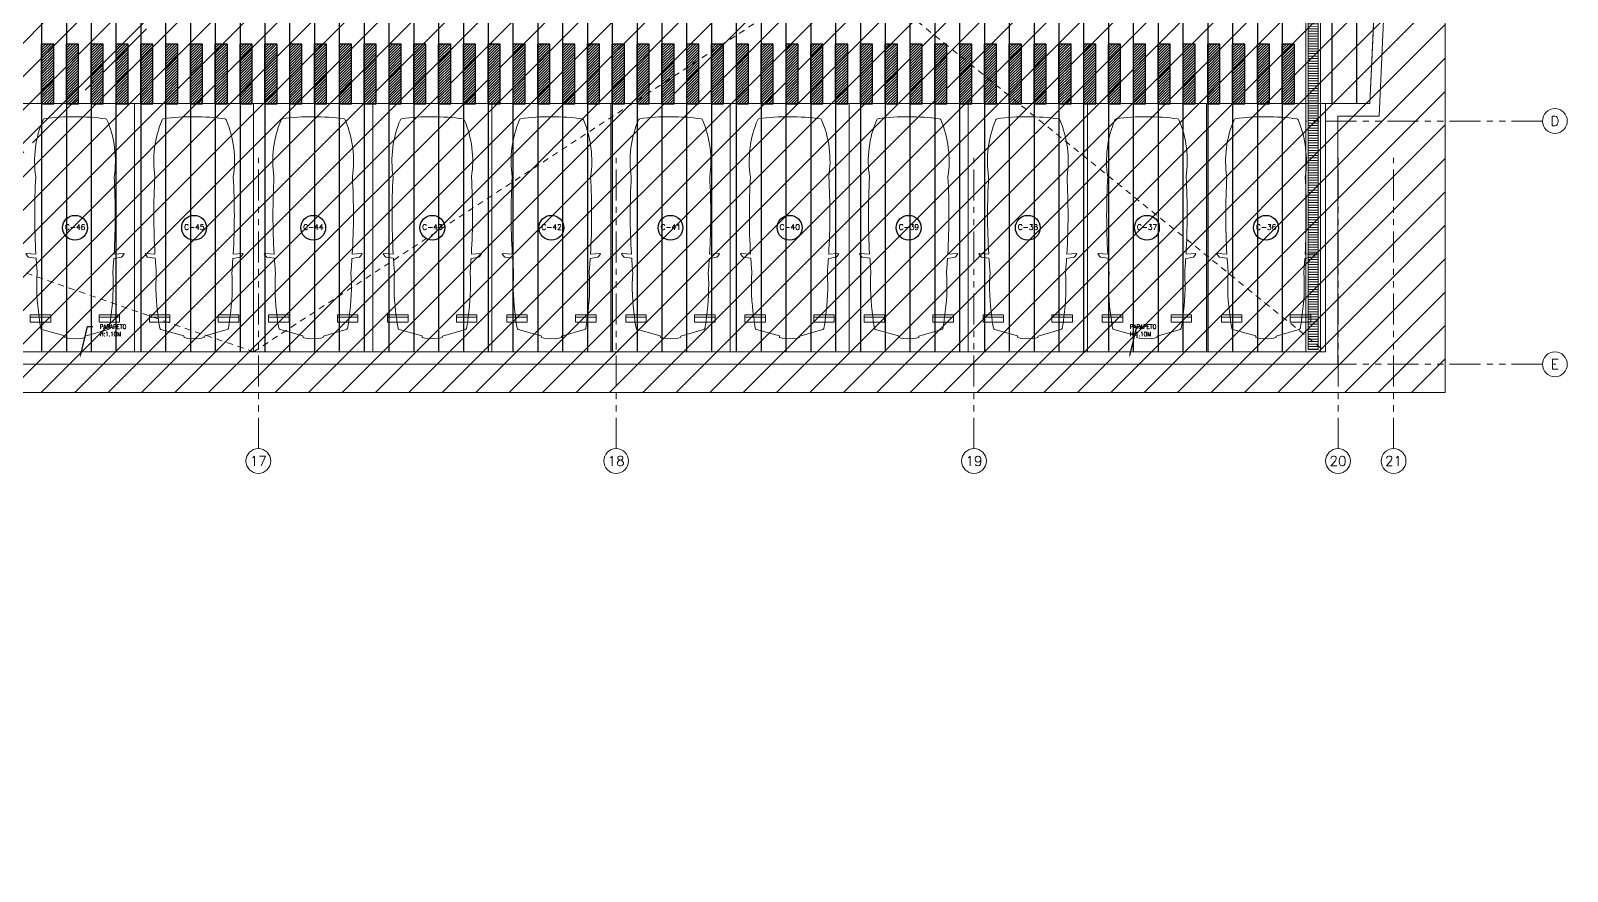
# Model space of a CAD drawing. Header units: millimetres. Extents: x 226317 to 226469, y 8188100 to 8188260.
# Drawn here: x 226437.62 to 226468.58, y 8188101.45 to 8188118.38 of the extents above; entities that cross this region are included whole.
import ezdxf
from ezdxf import colors
from ezdxf.entities.mleader import LeaderData, LeaderLine
from ezdxf.enums import TextEntityAlignment as Align
from ezdxf.math import Vec2, Vec3

# ---------------------------------------------------------------- set-up
doc = ezdxf.new("R2010")
doc.units = ezdxf.units.MM
for name, pattern in [('CENTER', [2, 1.25, -0.25, 0.25, -0.25]), ('HIDDEN2', [0.1875, 0.125, -0.0625]), ('PHANTOM', [2.5, 1.25, -0.25, 0.25, -0.25, 0.25, -0.25]), ('PHANTOM2', [1.25, 0.625, -0.125, 0.125, -0.125, 0.125, -0.125])]:
    doc.linetypes.add(name, pattern=pattern)
for name, color, linetype in [('A-COTAS INT', 8, 'Continuous'), ('A-EJES', 8, 'PHANTOM'), ('A-HATCH', 8, 'Continuous'), ('A-LINEAS', 8, 'Continuous'), ('A-MOBILIARIO', 8, 'Continuous'), ('A-MURO BAJO', 8, 'Continuous'), ('A-NUMERO ESTAC', 8, 'Continuous'), ('A-PROYECCIONES', 8, 'HIDDEN2'), ('A-TEXTO-INDICACIONES', 8, 'Continuous'), ('A_50_CortesElev', 8, 'CENTER'), ('CIRCULACION PEATONAL', 8, 'Continuous'), ('DLP_MURO BAJO', 8, 'Continuous')]:
    doc.layers.add(name, color=color, linetype=linetype)
doc.layers.add('A-ETAPAS', color=8, linetype='Continuous', lineweight=35, plot=False)
doc.styles.add('ROMANS', font='ROMANS.shx', dxfattribs={"oblique": 10})
doc.styles.add('TXT_COTAS', font='romans.shx', dxfattribs={"width": 0.8})

# ---------------------------------------------------------------- blocks, each defined once
blk = doc.blocks.new('*U60')
at = {"color": 8, "lineweight": 0, "ltscale": 0.5}
for p, q in [((0.3, 4.302), (0.713, 4.302)), ((2.1, 4.302), (1.687, 4.302))]:
    blk.add_line(p, q, dxfattribs=at)
for points in [[(0, 0), (2.4, 0), (2.4, 5), (0, 5)], [(0.3, 4.405), (0.3, 4.255), (0.713, 4.255), (0.713, 4.405)], [(1.687, 4.405), (1.687, 4.255), (2.1, 4.255), (2.1, 4.405)]]:
    blk.add_lwpolyline(points, close=True, dxfattribs=at)
blk.add_lwpolyline([(1.988, 3.029), (2.175, 3.018), (2.189, 3.033), (2.136, 3.092), (1.982, 3.115, 0.005253), (1.961, 3.403, 0.053235), (1.923, 4.298), (1.91, 4.424), (1.891, 4.525), (1.886, 4.535, 0.218656), (1.867, 4.551), (1.406, 4.68), (1.402, 4.708, 0.091554), (1.2, 4.734, 0.09162), (0.998, 4.709), (0.994, 4.682), (0.533, 4.552, 0.218656), (0.514, 4.536), (0.509, 4.527), (0.49, 4.425), (0.477, 4.3, 0.053235), (0.439, 3.404, 0.005253), (0.418, 3.116), (0.264, 3.093), (0.211, 3.034), (0.225, 3.019), (0.412, 3.03, 0.028265), (0.41, 1.476, 0.139924), (0.555, 0.325, 0.272148), (0.579, 0.306, 0.035353), (1.2, 0.266, 0.045639), (1.819, 0.305, 0.272148), (1.843, 0.324, 0.139889), (1.99, 1.475, 0.028265)], format="xyb", close=True, dxfattribs=at)
blk = doc.blocks.new('*U25')
at = {"layer": 'CIRCULACION PEATONAL'}
h = blk.add_hatch(dxfattribs=at)
h.set_pattern_fill('ANSI31', color=256, scale=0.3)
h.set_pattern_definition([(45, (-1.249632, 0), (-0.0265165, 0.0265165), [])])
h.paths.add_polyline_path([(-0.953, 0.228), (-1.203, 0.228), (-1.203, -0.972), (-0.953, -0.972)])
h = blk.add_hatch(dxfattribs=at)
h.set_pattern_fill('ANSI31', color=256, scale=0.3)
h.set_pattern_definition([(45, (-0.749632, 0), (-0.0265165, 0.0265165), [])])
h.paths.add_polyline_path([(-0.453, 0.228), (-0.703, 0.228), (-0.703, -0.972), (-0.453, -0.972)])
h = blk.add_hatch(dxfattribs=at)
h.set_pattern_fill('ANSI31', color=256, scale=0.3)
h.set_pattern_definition([(45, (-0.249632, 0), (-0.0265165, 0.0265165), [])])
h.paths.add_polyline_path([(0.047, 0.228), (-0.203, 0.228), (-0.203, -0.972), (0.047, -0.972)])
h = blk.add_hatch(dxfattribs=at)
h.set_pattern_fill('ANSI31', color=256, scale=0.3)
h.set_pattern_definition([(45, (0.250368, 0), (-0.0265165, 0.0265165), [])])
h.paths.add_polyline_path([(0.547, 0.228), (0.297, 0.228), (0.297, -0.972), (0.547, -0.972)])
h = blk.add_hatch(dxfattribs=at)
h.set_pattern_fill('ANSI31', color=256, scale=0.3)
h.set_pattern_definition([(45, (0.750368, 0), (-0.0265165, 0.0265165), [])])
h.paths.add_polyline_path([(1.047, 0.228), (0.797, 0.228), (0.797, -0.972), (1.047, -0.972)])
h = blk.add_hatch(dxfattribs=at)
h.set_pattern_fill('ANSI31', color=256, scale=0.3)
h.set_pattern_definition([(45, (1.250368, 0), (-0.0265165, 0.0265165), [])])
h.paths.add_polyline_path([(1.547, 0.228), (1.297, 0.228), (1.297, -0.972), (1.547, -0.972)])
h = blk.add_hatch(dxfattribs=at)
h.set_pattern_fill('ANSI31', color=256, scale=0.3)
h.set_pattern_definition([(45, (1.750368, 0), (-0.0265165, 0.0265165), [])])
h.paths.add_polyline_path([(2.047, 0.228), (1.797, 0.228), (1.797, -0.972), (2.047, -0.972)])
h = blk.add_hatch(dxfattribs=at)
h.set_pattern_fill('ANSI31', color=256, scale=0.3)
h.set_pattern_definition([(45, (2.250368, 0), (-0.0265165, 0.0265165), [])])
h.paths.add_polyline_path([(2.547, 0.228), (2.297, 0.228), (2.297, -0.972), (2.547, -0.972)])
h = blk.add_hatch(dxfattribs=at)
h.set_pattern_fill('ANSI31', color=256, scale=0.3)
h.set_pattern_definition([(45, (2.750368, 0), (-0.0265165, 0.0265165), [])])
h.paths.add_polyline_path([(3.047, 0.228), (2.797, 0.228), (2.797, -0.972), (3.047, -0.972)])
h = blk.add_hatch(dxfattribs=at)
h.set_pattern_fill('ANSI31', color=256, scale=0.3)
h.set_pattern_definition([(45, (3.250368, 0), (-0.0265165, 0.0265165), [])])
h.paths.add_polyline_path([(3.547, 0.228), (3.297, 0.228), (3.297, -0.972), (3.547, -0.972)])
h = blk.add_hatch(dxfattribs=at)
h.set_pattern_fill('ANSI31', color=256, scale=0.3)
h.set_pattern_definition([(45, (3.750368, 0), (-0.0265165, 0.0265165), [])])
h.paths.add_polyline_path([(4.047, 0.228), (3.797, 0.228), (3.797, -0.972), (4.047, -0.972)])
h = blk.add_hatch(dxfattribs=at)
h.set_pattern_fill('ANSI31', color=256, scale=0.3)
h.set_pattern_definition([(45, (4.250368, 0), (-0.0265165, 0.0265165), [])])
h.paths.add_polyline_path([(4.547, 0.228), (4.297, 0.228), (4.297, -0.972), (4.547, -0.972)])
h = blk.add_hatch(dxfattribs=at)
h.set_pattern_fill('ANSI31', color=256, scale=0.3)
h.set_pattern_definition([(45, (4.750368, 0), (-0.0265165, 0.0265165), [])])
h.paths.add_polyline_path([(5.047, 0.228), (4.797, 0.228), (4.797, -0.972), (5.047, -0.972)])
h = blk.add_hatch(dxfattribs=at)
h.set_pattern_fill('ANSI31', color=256, scale=0.3)
h.set_pattern_definition([(45, (5.250368, 0), (-0.0265165, 0.0265165), [])])
h.paths.add_polyline_path([(5.547, 0.228), (5.297, 0.228), (5.297, -0.972), (5.547, -0.972)])
h = blk.add_hatch(dxfattribs=at)
h.set_pattern_fill('ANSI31', color=256, scale=0.3)
h.set_pattern_definition([(45, (5.750368, 0), (-0.0265165, 0.0265165), [])])
h.paths.add_polyline_path([(6.047, 0.228), (5.797, 0.228), (5.797, -0.972), (6.047, -0.972)])
h = blk.add_hatch(dxfattribs=at)
h.set_pattern_fill('ANSI31', color=256, scale=0.3)
h.set_pattern_definition([(45, (6.250368, 0), (-0.0265165, 0.0265165), [])])
h.paths.add_polyline_path([(6.547, 0.228), (6.297, 0.228), (6.297, -0.972), (6.547, -0.972)])
h = blk.add_hatch(dxfattribs=at)
h.set_pattern_fill('ANSI31', color=256, scale=0.3)
h.set_pattern_definition([(45, (6.750368, 0), (-0.0265165, 0.0265165), [])])
h.paths.add_polyline_path([(7.047, 0.228), (6.797, 0.228), (6.797, -0.972), (7.047, -0.972)])
h = blk.add_hatch(dxfattribs=at)
h.set_pattern_fill('ANSI31', color=256, scale=0.3)
h.set_pattern_definition([(45, (7.250368, 0), (-0.0265165, 0.0265165), [])])
h.paths.add_polyline_path([(7.547, 0.228), (7.297, 0.228), (7.297, -0.972), (7.547, -0.972)])
h = blk.add_hatch(dxfattribs=at)
h.set_pattern_fill('ANSI31', color=256, scale=0.3)
h.set_pattern_definition([(45, (7.750368, 0), (-0.0265165, 0.0265165), [])])
h.paths.add_polyline_path([(8.047, 0.228), (7.797, 0.228), (7.797, -0.972), (8.047, -0.972)])
h = blk.add_hatch(dxfattribs=at)
h.set_pattern_fill('ANSI31', color=256, scale=0.3)
h.set_pattern_definition([(45, (8.250368, 0), (-0.0265165, 0.0265165), [])])
h.paths.add_polyline_path([(8.547, 0.228), (8.297, 0.228), (8.297, -0.972), (8.547, -0.972)])
h = blk.add_hatch(dxfattribs=at)
h.set_pattern_fill('ANSI31', color=256, scale=0.3)
h.set_pattern_definition([(45, (8.750368, 0), (-0.0265165, 0.0265165), [])])
h.paths.add_polyline_path([(9.047, 0.228), (8.797, 0.228), (8.797, -0.972), (9.047, -0.972)])
h = blk.add_hatch(dxfattribs=at)
h.set_pattern_fill('ANSI31', color=256, scale=0.3)
h.set_pattern_definition([(45, (9.250368, 0), (-0.0265165, 0.0265165), [])])
h.paths.add_polyline_path([(9.547, 0.228), (9.297, 0.228), (9.297, -0.972), (9.547, -0.972)])
h = blk.add_hatch(dxfattribs=at)
h.set_pattern_fill('ANSI31', color=256, scale=0.3)
h.set_pattern_definition([(45, (9.750368, 0), (-0.0265165, 0.0265165), [])])
h.paths.add_polyline_path([(10.047, 0.228), (9.797, 0.228), (9.797, -0.972), (10.047, -0.972)])
h = blk.add_hatch(dxfattribs=at)
h.set_pattern_fill('ANSI31', color=256, scale=0.3)
h.set_pattern_definition([(45, (10.250368, 0), (-0.0265165, 0.0265165), [])])
h.paths.add_polyline_path([(10.547, 0.228), (10.297, 0.228), (10.297, -0.972), (10.547, -0.972)])
h = blk.add_hatch(dxfattribs=at)
h.set_pattern_fill('ANSI31', color=256, scale=0.3)
h.set_pattern_definition([(45, (10.750368, 0), (-0.0265165, 0.0265165), [])])
h.paths.add_polyline_path([(11.047, 0.228), (10.797, 0.228), (10.797, -0.972), (11.047, -0.972)])
h = blk.add_hatch(dxfattribs=at)
h.set_pattern_fill('ANSI31', color=256, scale=0.3)
h.set_pattern_definition([(45, (11.250368, 0), (-0.0265165, 0.0265165), [])])
h.paths.add_polyline_path([(11.547, 0.228), (11.297, 0.228), (11.297, -0.972), (11.547, -0.972)])
h = blk.add_hatch(dxfattribs=at)
h.set_pattern_fill('ANSI31', color=256, scale=0.3)
h.set_pattern_definition([(45, (11.750368, 0), (-0.0265165, 0.0265165), [])])
h.paths.add_polyline_path([(12.047, 0.228), (11.797, 0.228), (11.797, -0.972), (12.047, -0.972)])
h = blk.add_hatch(dxfattribs=at)
h.set_pattern_fill('ANSI31', color=256, scale=0.3)
h.set_pattern_definition([(45, (12.250368, 0), (-0.0265165, 0.0265165), [])])
h.paths.add_polyline_path([(12.547, 0.228), (12.297, 0.228), (12.297, -0.972), (12.547, -0.972)])
h = blk.add_hatch(dxfattribs=at)
h.set_pattern_fill('ANSI31', color=256, scale=0.3)
h.set_pattern_definition([(45, (12.750368, 0), (-0.0265165, 0.0265165), [])])
h.paths.add_polyline_path([(13.047, 0.228), (12.797, 0.228), (12.797, -0.972), (13.047, -0.972)])
h = blk.add_hatch(dxfattribs=at)
h.set_pattern_fill('ANSI31', color=256, scale=0.3)
h.set_pattern_definition([(45, (13.250368, 0), (-0.0265165, 0.0265165), [])])
h.paths.add_polyline_path([(13.547, 0.228), (13.297, 0.228), (13.297, -0.972), (13.547, -0.972)])
h = blk.add_hatch(dxfattribs=at)
h.set_pattern_fill('ANSI31', color=256, scale=0.3)
h.set_pattern_definition([(45, (13.750368, 0), (-0.0265165, 0.0265165), [])])
h.paths.add_polyline_path([(14.047, 0.228), (13.797, 0.228), (13.797, -0.972), (14.047, -0.972)])
h = blk.add_hatch(dxfattribs=at)
h.set_pattern_fill('ANSI31', color=256, scale=0.3)
h.set_pattern_definition([(45, (14.250368, 0), (-0.0265165, 0.0265165), [])])
h.paths.add_polyline_path([(14.547, 0.228), (14.297, 0.228), (14.297, -0.972), (14.547, -0.972)])
h = blk.add_hatch(dxfattribs=at)
h.set_pattern_fill('ANSI31', color=256, scale=0.3)
h.set_pattern_definition([(45, (14.750368, 0), (-0.0265165, 0.0265165), [])])
h.paths.add_polyline_path([(15.047, 0.228), (14.797, 0.228), (14.797, -0.972), (15.047, -0.972)])
h = blk.add_hatch(dxfattribs=at)
h.set_pattern_fill('ANSI31', color=256, scale=0.3)
h.set_pattern_definition([(45, (15.250368, 0), (-0.0265165, 0.0265165), [])])
h.paths.add_polyline_path([(15.547, 0.228), (15.297, 0.228), (15.297, -0.972), (15.547, -0.972)])
h = blk.add_hatch(dxfattribs=at)
h.set_pattern_fill('ANSI31', color=256, scale=0.3)
h.set_pattern_definition([(45, (15.750368, 0), (-0.0265165, 0.0265165), [])])
h.paths.add_polyline_path([(16.047, 0.228), (15.797, 0.228), (15.797, -0.972), (16.047, -0.972)])
h = blk.add_hatch(dxfattribs=at)
h.set_pattern_fill('ANSI31', color=256, scale=0.3)
h.set_pattern_definition([(45, (16.250368, 0), (-0.0265165, 0.0265165), [])])
h.paths.add_polyline_path([(16.547, 0.228), (16.297, 0.228), (16.297, -0.972), (16.547, -0.972)])
h = blk.add_hatch(dxfattribs=at)
h.set_pattern_fill('ANSI31', color=256, scale=0.3)
h.set_pattern_definition([(45, (16.750368, 0), (-0.0265165, 0.0265165), [])])
h.paths.add_polyline_path([(17.047, 0.228), (16.797, 0.228), (16.797, -0.972), (17.047, -0.972)])
h = blk.add_hatch(dxfattribs=at)
h.set_pattern_fill('ANSI31', color=256, scale=0.3)
h.set_pattern_definition([(45, (17.250368, 0), (-0.0265165, 0.0265165), [])])
h.paths.add_polyline_path([(17.547, 0.228), (17.297, 0.228), (17.297, -0.972), (17.547, -0.972)])
h = blk.add_hatch(dxfattribs=at)
h.set_pattern_fill('ANSI31', color=256, scale=0.3)
h.set_pattern_definition([(45, (17.750368, 0), (-0.0265165, 0.0265165), [])])
h.paths.add_polyline_path([(18.047, 0.228), (17.797, 0.228), (17.797, -0.972), (18.047, -0.972)])
h = blk.add_hatch(dxfattribs=at)
h.set_pattern_fill('ANSI31', color=256, scale=0.3)
h.set_pattern_definition([(45, (18.250368, 0), (-0.0265165, 0.0265165), [])])
h.paths.add_polyline_path([(18.547, 0.228), (18.297, 0.228), (18.297, -0.972), (18.547, -0.972)])
h = blk.add_hatch(dxfattribs=at)
h.set_pattern_fill('ANSI31', color=256, scale=0.3)
h.set_pattern_definition([(45, (18.750368, 0), (-0.0265165, 0.0265165), [])])
h.paths.add_polyline_path([(19.047, 0.228), (18.797, 0.228), (18.797, -0.972), (19.047, -0.972)])
h = blk.add_hatch(dxfattribs=at)
h.set_pattern_fill('ANSI31', color=256, scale=0.3)
h.set_pattern_definition([(45, (19.250368, 0), (-0.0265165, 0.0265165), [])])
h.paths.add_polyline_path([(19.547, 0.228), (19.297, 0.228), (19.297, -0.972), (19.547, -0.972)])
h = blk.add_hatch(dxfattribs=at)
h.set_pattern_fill('ANSI31', color=256, scale=0.3)
h.set_pattern_definition([(45, (19.750368, 0), (-0.0265165, 0.0265165), [])])
h.paths.add_polyline_path([(20.047, 0.228), (19.797, 0.228), (19.797, -0.972), (20.047, -0.972)])
h = blk.add_hatch(dxfattribs=at)
h.set_pattern_fill('ANSI31', color=256, scale=0.3)
h.set_pattern_definition([(45, (20.250368, 0), (-0.0265165, 0.0265165), [])])
h.paths.add_polyline_path([(20.547, 0.228), (20.297, 0.228), (20.297, -0.972), (20.547, -0.972)])
h = blk.add_hatch(dxfattribs=at)
h.set_pattern_fill('ANSI31', color=256, scale=0.3)
h.set_pattern_definition([(45, (20.750368, 0), (-0.0265165, 0.0265165), [])])
h.paths.add_polyline_path([(21.047, 0.228), (20.797, 0.228), (20.797, -0.972), (21.047, -0.972)])
h = blk.add_hatch(dxfattribs=at)
h.set_pattern_fill('ANSI31', color=256, scale=0.3)
h.set_pattern_definition([(45, (21.250368, 0), (-0.0265165, 0.0265165), [])])
h.paths.add_polyline_path([(21.547, 0.228), (21.297, 0.228), (21.297, -0.972), (21.547, -0.972)])
h = blk.add_hatch(dxfattribs=at)
h.set_pattern_fill('ANSI31', color=256, scale=0.3)
h.set_pattern_definition([(45, (21.750368, 0), (-0.0265165, 0.0265165), [])])
h.paths.add_polyline_path([(22.047, 0.228), (21.797, 0.228), (21.797, -0.972), (22.047, -0.972)])
h = blk.add_hatch(dxfattribs=at)
h.set_pattern_fill('ANSI31', color=256, scale=0.3)
h.set_pattern_definition([(45, (22.250368, 0), (-0.0265165, 0.0265165), [])])
h.paths.add_polyline_path([(22.547, 0.228), (22.297, 0.228), (22.297, -0.972), (22.547, -0.972)])
h = blk.add_hatch(dxfattribs=at)
h.set_pattern_fill('ANSI31', color=256, scale=0.3)
h.set_pattern_definition([(45, (22.750368, 0), (-0.0265165, 0.0265165), [])])
h.paths.add_polyline_path([(23.047, 0.228), (22.797, 0.228), (22.797, -0.972), (23.047, -0.972)])
h = blk.add_hatch(dxfattribs=at)
h.set_pattern_fill('ANSI31', color=256, scale=0.3)
h.set_pattern_definition([(45, (23.250368, 0), (-0.0265165, 0.0265165), [])])
h.paths.add_polyline_path([(23.547, 0.228), (23.297, 0.228), (23.297, -0.972), (23.547, -0.972)])
h = blk.add_hatch(dxfattribs=at)
h.set_pattern_fill('ANSI31', color=256, scale=0.3)
h.set_pattern_definition([(45, (23.750368, 0), (-0.0265165, 0.0265165), [])])
h.paths.add_polyline_path([(24.047, 0.228), (23.797, 0.228), (23.797, -0.972), (24.047, -0.972)])
for points in [[(-1.203, -0.972), (-0.953, -0.972), (-0.953, 0.228), (-1.203, 0.228)], [(-0.703, -0.972), (-0.453, -0.972), (-0.453, 0.228), (-0.703, 0.228)], [(-0.203, -0.972), (0.047, -0.972), (0.047, 0.228), (-0.203, 0.228)], [(0.297, -0.972), (0.547, -0.972), (0.547, 0.228), (0.297, 0.228)], [(0.797, -0.972), (1.047, -0.972), (1.047, 0.228), (0.797, 0.228)], [(1.297, -0.972), (1.547, -0.972), (1.547, 0.228), (1.297, 0.228)], [(1.797, -0.972), (2.047, -0.972), (2.047, 0.228), (1.797, 0.228)], [(2.297, -0.972), (2.547, -0.972), (2.547, 0.228), (2.297, 0.228)], [(2.797, -0.972), (3.047, -0.972), (3.047, 0.228), (2.797, 0.228)], [(3.297, -0.972), (3.547, -0.972), (3.547, 0.228), (3.297, 0.228)], [(3.797, -0.972), (4.047, -0.972), (4.047, 0.228), (3.797, 0.228)], [(4.297, -0.972), (4.547, -0.972), (4.547, 0.228), (4.297, 0.228)], [(4.797, -0.972), (5.047, -0.972), (5.047, 0.228), (4.797, 0.228)], [(5.297, -0.972), (5.547, -0.972), (5.547, 0.228), (5.297, 0.228)], [(5.797, -0.972), (6.047, -0.972), (6.047, 0.228), (5.797, 0.228)], [(6.297, -0.972), (6.547, -0.972), (6.547, 0.228), (6.297, 0.228)], [(6.797, -0.972), (7.047, -0.972), (7.047, 0.228), (6.797, 0.228)], [(7.297, -0.972), (7.547, -0.972), (7.547, 0.228), (7.297, 0.228)], [(7.797, -0.972), (8.047, -0.972), (8.047, 0.228), (7.797, 0.228)], [(8.297, -0.972), (8.547, -0.972), (8.547, 0.228), (8.297, 0.228)], [(8.797, -0.972), (9.047, -0.972), (9.047, 0.228), (8.797, 0.228)], [(9.297, -0.972), (9.547, -0.972), (9.547, 0.228), (9.297, 0.228)], [(9.797, -0.972), (10.047, -0.972), (10.047, 0.228), (9.797, 0.228)], [(10.297, -0.972), (10.547, -0.972), (10.547, 0.228), (10.297, 0.228)], [(10.797, -0.972), (11.047, -0.972), (11.047, 0.228), (10.797, 0.228)], [(11.297, -0.972), (11.547, -0.972), (11.547, 0.228), (11.297, 0.228)], [(11.797, -0.972), (12.047, -0.972), (12.047, 0.228), (11.797, 0.228)], [(12.297, -0.972), (12.547, -0.972), (12.547, 0.228), (12.297, 0.228)], [(12.797, -0.972), (13.047, -0.972), (13.047, 0.228), (12.797, 0.228)], [(13.297, -0.972), (13.547, -0.972), (13.547, 0.228), (13.297, 0.228)], [(13.797, -0.972), (14.047, -0.972), (14.047, 0.228), (13.797, 0.228)], [(14.297, -0.972), (14.547, -0.972), (14.547, 0.228), (14.297, 0.228)], [(14.797, -0.972), (15.047, -0.972), (15.047, 0.228), (14.797, 0.228)], [(15.297, -0.972), (15.547, -0.972), (15.547, 0.228), (15.297, 0.228)], [(15.797, -0.972), (16.047, -0.972), (16.047, 0.228), (15.797, 0.228)], [(16.297, -0.972), (16.547, -0.972), (16.547, 0.228), (16.297, 0.228)], [(16.797, -0.972), (17.047, -0.972), (17.047, 0.228), (16.797, 0.228)], [(17.297, -0.972), (17.547, -0.972), (17.547, 0.228), (17.297, 0.228)], [(17.797, -0.972), (18.047, -0.972), (18.047, 0.228), (17.797, 0.228)], [(18.297, -0.972), (18.547, -0.972), (18.547, 0.228), (18.297, 0.228)], [(18.797, -0.972), (19.047, -0.972), (19.047, 0.228), (18.797, 0.228)], [(19.297, -0.972), (19.547, -0.972), (19.547, 0.228), (19.297, 0.228)], [(19.797, -0.972), (20.047, -0.972), (20.047, 0.228), (19.797, 0.228)], [(20.297, -0.972), (20.547, -0.972), (20.547, 0.228), (20.297, 0.228)], [(20.797, -0.972), (21.047, -0.972), (21.047, 0.228), (20.797, 0.228)], [(21.297, -0.972), (21.547, -0.972), (21.547, 0.228), (21.297, 0.228)], [(21.797, -0.972), (22.047, -0.972), (22.047, 0.228), (21.797, 0.228)], [(22.297, -0.972), (22.547, -0.972), (22.547, 0.228), (22.297, 0.228)], [(22.797, -0.972), (23.047, -0.972), (23.047, 0.228), (22.797, 0.228)], [(23.297, -0.972), (23.547, -0.972), (23.547, 0.228), (23.297, 0.228)], [(23.797, -0.972), (24.047, -0.972), (24.047, 0.228), (23.797, 0.228)]]:
    blk.add_lwpolyline(points, close=True, dxfattribs=at)
blk = doc.blocks.new('EJES 1P')
at = {"layer": 'A-EJES', "color": 8, "linetype": 'PHANTOM2', "lineweight": 0}
for points in [[(121.013, -11.55), (116.257, -11.55)], [(95.134, -18.151), (95.134, -12.292)], [(102.344, -18.151), (102.344, -12.292)], [(109.554, -18.151), (109.554, -12.292)], [(116.89, -18.151), (116.89, -12.292)], [(118.01, -18.151), (118.01, -12.292)], [(121.013, -16.45), (116.257, -16.45)]]:
    blk.add_lwpolyline(points, dxfattribs=at)
at = {"layer": 'A-EJES', "color": 8, "linetype": 'Continuous', "lineweight": 0}
for centre in [(121.26, -11.55), (121.26, -16.45), (95.134, -18.398), (102.344, -18.398), (109.554, -18.398), (116.89, -18.398), (118.01, -18.398)]:
    blk.add_circle(centre, 0.25, dxfattribs=at)
at = {"layer": 'A-EJES', "color": 8, "linetype": 'Continuous', "lineweight": 0, "style": 'ROMANS'}
for s, p in [('D', (121.26, -11.55)), ('E', (121.26, -16.45)), ('17', (95.134, -18.398)), ('18', (102.344, -18.398)), ('19', (109.554, -18.398)), ('20', (116.89, -18.398)), ('21', (118.01, -18.398))]:
    blk.add_text(s, height=0.2, dxfattribs=at).set_placement(p, align=Align.MIDDLE_CENTER)
blk = doc.blocks.new('EJE')
at = {"linetype": 'Continuous'}
blk.add_circle((0, 0), 0.5, dxfattribs=at)
at = {"layer": 'A-TEXTO-INDICACIONES', "style": 'ROMANS'}
blk.add_attdef('EJE', text='', height=0.22, rotation=0, dxfattribs=at).set_placement((0.007, 0.028), align=Align.MIDDLE_CENTER)
blk = doc.blocks.new('numeración')
at = {"layer": 'A-NUMERO ESTAC', "color": 8, "lineweight": 0, "xscale": 0.5, "yscale": 0.5, "zscale": 0.5}
for p, values in [((-26.571, -98.2), {'EJE': 'C-46'}), ((-24.171, -98.2), {'EJE': 'C-45'}), ((-21.771, -98.2), {'EJE': 'C-44'}), ((-19.371, -98.2), {'EJE': 'C-43'}), ((-16.971, -98.2), {'EJE': 'C-42'}), ((-14.571, -98.2), {'EJE': 'C-41'}), ((-12.171, -98.2), {'EJE': 'C-40'}), ((-9.771, -98.2), {'EJE': 'C-39'}), ((-7.371, -98.2), {'EJE': 'C-38'}), ((-4.971, -98.2), {'EJE': 'C-37'}), ((-2.571, -98.2), {'EJE': 'C-36'})]:
    blk.add_blockref('EJE', p, dxfattribs=at).add_auto_attribs(values)
blk = doc.blocks.new('TEXTOSSS')
at = {"layer": 'A-TEXTO-INDICACIONES', "color": 8, "lineweight": 0}
ml = blk.add_multileader_mtext('Standard', dxfattribs=at)
ml.set_content('\\pxsm1,ql,t16;PARAPETO\\PH:1.10M', color=8, style='TXT_COTAS')
ml.set_leader_properties(color=7)
ml.build(insert=Vec2(0, 0))
ml.multileader.update_dxf_attribs({"dogleg_length": 0.11, "arrow_head_size": 0.07})
ctx = ml.context
ctx.base_point, ctx.char_height, ctx.arrow_head_size, ctx.landing_gap_size, ctx.plane_origin = Vec3(-28.94, -88.991), 0.09, 0.07, 0.05, Vec3(-29.204, -89.432)
ctx.text_align_type = 2
notes = []
notes.append((ctx, [(0, (1, 1, 0), (-29.05, -88.991), (1, 0), 0.11, [(0, [(-29.201, -89.618)], 0, [])])]))
ctx.mtext.insert, ctx.mtext.width, ctx.mtext.defined_height, ctx.mtext.alignment, ctx.mtext.flow_direction = Vec3(-28.379, -88.946), 0.42388, 0.437, 3, 5
ml = blk.add_multileader_mtext('Standard', dxfattribs=at)
ml.set_content('\\pxsm1,ql,t16;PARAPETO\\PH:1.10M', color=8, style='TXT_COTAS')
ml.set_leader_properties(color=7)
ml.build(insert=Vec2(0, 0))
ml.multileader.update_dxf_attribs({"dogleg_length": 0.11, "arrow_head_size": 0.07})
ctx = ml.context
ctx.base_point, ctx.char_height, ctx.arrow_head_size, ctx.landing_gap_size, ctx.plane_origin = Vec3(-7.796, -88.991), 0.09, 0.07, 0.05, Vec3(-8.06, -89.432)
ctx.text_align_type = 2
notes.append((ctx, [(0, (1, 1, 0), (-7.906, -88.991), (1, 0), 0.11, [(0, [(-8.057, -89.618)], 0, [])])]))
ctx.mtext.insert, ctx.mtext.width, ctx.mtext.defined_height, ctx.mtext.alignment, ctx.mtext.flow_direction = Vec3(-7.235, -88.946), 0.81302, 0.437, 3, 5
for ctx, leaders in notes:
    for number, flags, end, landing, length, lines in leaders:
        leader = LeaderData()
        leader.index, (leader.has_last_leader_line, leader.has_dogleg_vector, leader.attachment_direction) = number, flags
        leader.last_leader_point, leader.dogleg_vector, leader.dogleg_length = Vec3(end), Vec3(landing), length
        for number, points, colour, breaks in lines:
            line = LeaderLine()
            line.index, line.vertices, line.color, line.breaks = number, Vec3.list(points), colors.encode_raw_color(colour), breaks
            leader.lines.append(line)
        ctx.leaders.append(leader)
blk = doc.blocks.new('arq. estac.')
at = {"lineweight": 0}
h = blk.add_hatch(dxfattribs=at)
h.set_pattern_fill('_USER', color=8, scale=0.05, angle=-180, pattern_type=0)
h.set_pattern_definition([(180, (453196.287383, 16376266.965646), (-2e-17, -0.05), [])])
h.paths.add_polyline_path([(226758.979, 8188116.604), (226758.779, 8188116.604), (226758.779, 8188127.504), (226758.979, 8188127.504)])
at = {"layer": 'A-HATCH'}
h = blk.add_hatch(dxfattribs=at)
h.set_pattern_fill('_USER', color=256, scale=0.5, angle=90, pattern_type=0)
h.set_pattern_definition([(90, (226730.83913, 8188124.6066), (-0.5, 3e-17), [])])
edge = h.paths.add_edge_path()
edge.add_line((226759.129, 8188121.554), (226759.129, 8188116.554))
edge.add_line((226759.129, 8188116.554), (226730.939, 8188116.554))
edge.add_line((226730.939, 8188116.554), (226730.939, 8188132.554))
edge.add_line((226730.939, 8188132.554), (226735.414, 8188132.554))
edge.add_line((226735.414, 8188132.554), (226735.414, 8188127.554))
edge.add_line((226735.414, 8188127.554), (226737.364, 8188127.554))
edge.add_line((226737.364, 8188127.554), (226737.364, 8188127.454))
edge.add_line((226737.364, 8188127.454), (226739.364, 8188127.454))
edge.add_line((226739.364, 8188127.454), (226739.364, 8188132.554))
edge.add_line((226739.364, 8188132.554), (226742.488, 8188132.554))
edge.add_arc((226750.8, 8188127.554), 9.7, 148.9733, 180.0015)
edge.add_line((226741.1, 8188127.554), (226747.5, 8188127.554))
edge.add_arc((226750.8, 8188127.554), 3.3, 53.3165, 180.0011, ccw=False)
edge.add_line((226752.771, 8188130.201), (226752.771, 8188127.554))
edge.add_line((226752.771, 8188127.554), (226760.3, 8188127.554))
edge.add_line((226760.3, 8188127.554), (226760.019, 8188121.554))
edge.add_line((226760.019, 8188121.554), (226759.129, 8188121.554))
h.paths.add_polyline_path([(226759.029, 8188116.554), (226758.729, 8188116.554), (226758.729, 8188127.554), (226759.029, 8188127.554)], flags=16)
at = {"color": 8, "lineweight": 0}
for points in [[(226759.029, 8188116.554), (226758.729, 8188116.554), (226758.729, 8188127.554), (226759.029, 8188127.554)], [(226758.979, 8188116.604), (226758.779, 8188116.604), (226758.779, 8188127.504), (226758.979, 8188127.504)]]:
    blk.add_lwpolyline(points, close=True, dxfattribs=at)
at = {"layer": 'A-LINEAS', "color": 8, "lineweight": 0}
blk.add_lwpolyline([(226759.129, 8188121.554), (226759.129, 8188116.554), (226730.939, 8188116.554), (226730.939, 8188132.554), (226735.414, 8188132.554), (226735.414, 8188127.554), (226737.364, 8188127.554), (226737.364, 8188127.454), (226739.364, 8188127.454), (226739.364, 8188132.554), (226742.488, 8188132.554, 0.136219), (226741.1, 8188127.554), (226747.5, 8188127.554, -0.616917), (226752.771, 8188130.201), (226752.771, 8188127.554), (226760.3, 8188127.554), (226760.019, 8188121.554)], format="xyb", close=True, dxfattribs=at)
at = {"layer": 'A-MURO BAJO', "color": 8, "lineweight": 0}
for p, q in [((226760.019, 8188121.554), (226760.3, 8188127.554)), ((226760.208, 8188121.304), (226760.5, 8188127.554)), ((226759.129, 8188121.554), (226760.025, 8188121.554)), ((226759.379, 8188121.304), (226760.208, 8188121.304)), ((226759.379, 8188121.304), (226759.379, 8188116.304))]:
    blk.add_line(p, q, dxfattribs=at)
for points in [[(226626.049, 8188122.991), (226627.636, 8188116.304), (226759.379, 8188116.304)], [(226643.815, 8188116.554), (226759.129, 8188116.554), (226759.129, 8188121.554)]]:
    blk.add_lwpolyline(points, dxfattribs=at)
at = {"layer": 'A-PROYECCIONES', "color": 8, "lineweight": 0}
for p, q in [((226691.274, 8188132.554), (226737.529, 8188116.554)), ((226739.364, 8188132.554), (226759.129, 8188116.554)), ((226737.529, 8188116.554), (226759.634, 8188131.047))]:
    blk.add_line(p, q, dxfattribs=at)
at = {"layer": 'A_50_CortesElev'}
blk.add_lwpolyline([(226739.615, 8188127.304), (226718.402, 8188106.091)], dxfattribs=at)
blk.add_blockref('EJES 1P', (226642.49, 8188132.754))
at = {"rotation": 180.0005141974605}
blk.add_blockref('*U25', (226757.297, 8188121.781), dxfattribs=at)
at = {"layer": 'A-COTAS INT'}
blk.add_blockref('TEXTOSSS', (226763.231, 8188206.054), dxfattribs=at)
at = {"layer": 'A-ETAPAS'}
blk.add_blockref('numeración', (226760.5, 8188217.254), dxfattribs=at)
at = {"layer": 'A-MOBILIARIO', "rotation": 180}
for p in [(226735.129, 8188121.554), (226737.529, 8188121.554), (226739.929, 8188121.554), (226742.329, 8188121.554), (226744.729, 8188121.554), (226747.129, 8188121.554), (226749.529, 8188121.554), (226751.929, 8188121.554), (226754.329, 8188121.554), (226756.729, 8188121.554), (226759.129, 8188121.554)]:
    blk.add_blockref('*U60', p, dxfattribs=at)
at = {"layer": 'DLP_MURO BAJO', "color": 8}
blk.add_blockref('EJES 1P', (226642.49, 8188132.754), dxfattribs=at)

msp = doc.modelspace()

# ---------------------------------------------------------------- block references
msp.add_blockref('arq. estac.', (-295.422, -4.646))

# ---------------------------------------------------------------- next in the draw order: hatches: boundary and pattern name
at = {"lineweight": 0}
h = msp.add_hatch(dxfattribs=at)
h.set_pattern_fill('ANSI31', color=8, scale=0.15)
h.set_pattern_definition([(45, (223326.37503, 8186488.11445), (-0.336759605, 0.336759605), [])])
h.paths.add_polyline_path([(226466.117, 8188136.283), (226427.607, 8188136.283), (226427.607, 8188111.089), (226466.117, 8188111.089)])
h.paths.add_polyline_path([(226442.121, 8188121.422), (226451.603, 8188121.422), (226451.603, 8188119.643), (226442.121, 8188119.643)], flags=16)
h.paths.add_polyline_path([(226444.612, 8188119.973), (226449.112, 8188119.973), (226449.112, 8188120.361), (226444.612, 8188120.361)], flags=8)
h.paths.add_polyline_path([(226444.692, 8188120.339), (226449.032, 8188120.339), (226449.032, 8188120.727), (226444.692, 8188120.727)], flags=8)
h.paths.add_polyline_path([(226444.526, 8188120.703), (226449.197, 8188120.703), (226449.197, 8188121.091), (226444.526, 8188121.091)], flags=8)

# ---------------------------------------------------------------- next in the draw order: linework, layer by layer
at = {"color": 8, "lineweight": 0}
msp.add_lwpolyline([(226427.607, 8188136.283), (226466.117, 8188136.283), (226466.117, 8188111.089), (226427.607, 8188111.089)], close=True, dxfattribs=at)

doc.saveas('drawing.dxf')
